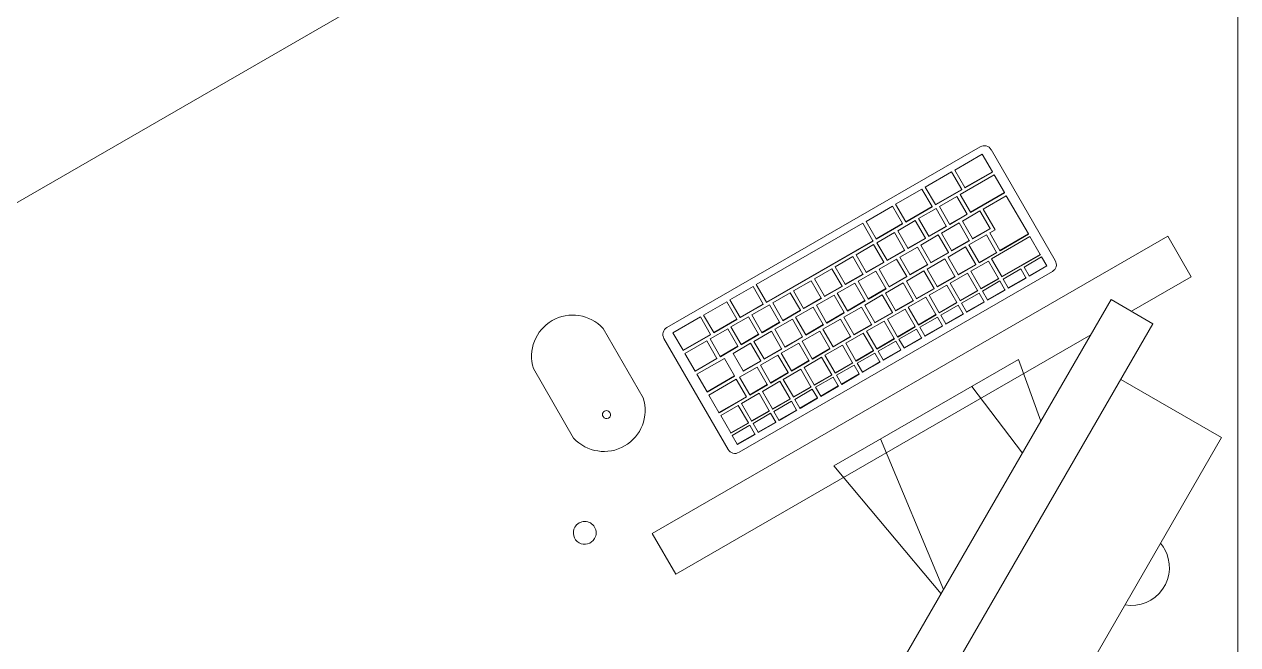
# Model space of a CAD drawing. Header units: millimetres. Extents: x 79795 to 317870, y -36033 to 97293.
# Drawn here: x 210583 to 211540, y 24678 to 25168 of the extents above; entities that cross this region are included whole.
import ezdxf

# ---------------------------------------------------------------- set-up
doc = ezdxf.new("R2010")
doc.units = ezdxf.units.MM
doc.header["$MEASUREMENT"] = 0
for name, color, linetype, lineweight in [('A-GENM', 8, 'CONTINUOUS', 9), ('E-ELEC-EQPM', 8, 'CONTINUOUS', 9), ('I-FURN', 8, 'CONTINUOUS', 9)]:
    doc.layers.add(name, color=color, linetype=linetype, lineweight=lineweight)

msp = doc.modelspace()

# ---------------------------------------------------------------- linework, layer by layer
at = {"layer": 'A-GENM'}
for p, q in [((211089.91, 24928.58), (211337.2, 25071.34)), ((211345.87, 25069.02), (211396.45, 24981.41)), ((211338.86, 25065.39), (211317.21, 25052.89)), ((211346.83, 25051.58), (211338.86, 25065.39)), ((211314.61, 25051.39), (211293.83, 25039.39)), ((211322.58, 25037.58), (211314.61, 25051.39)), ((211317.21, 25052.89), (211325.18, 25039.08)), ((211348.31, 25049.02), (211321.47, 25033.52)), ((211325.18, 25039.08), (211346.83, 25051.58)), ((211346.97, 25051.34), (211325.32, 25038.84)), ((211346.83, 25051.58), (211346.97, 25051.34)), ((211356.29, 25035.19), (211348.31, 25049.02)), ((211291.23, 25037.89), (211270.44, 25025.89)), ((211299.2, 25024.08), (211291.23, 25037.89)), ((211293.83, 25039.39), (211301.8, 25025.58)), ((211325.18, 25039.08), (211325.32, 25038.84)), ((211301.8, 25025.58), (211322.58, 25037.58)), ((211322.72, 25037.34), (211301.94, 25025.34)), ((211318.87, 25032.02), (211305.01, 25024.02)), ((211326.85, 25018.19), (211318.87, 25032.02)), ((211321.47, 25033.52), (211329.45, 25019.69)), ((211322.58, 25037.58), (211322.72, 25037.34)), ((211329.45, 25019.69), (211356.29, 25035.19)), ((211356.43, 25034.95), (211329.59, 25019.45)), ((211357.78, 25032.62), (211339.59, 25022.12)), ((211356.29, 25035.19), (211356.43, 25034.95)), ((211375.22, 25002.41), (211357.78, 25032.62)), ((211267.85, 25024.39), (211247.06, 25012.39)), ((211275.82, 25010.58), (211267.85, 25024.39)), ((211270.44, 25025.89), (211278.41, 25012.08)), ((211278.41, 25012.08), (211299.2, 25024.08)), ((211299.34, 25023.84), (211278.55, 25011.84)), ((211302.41, 25022.52), (211288.56, 25014.52)), ((211299.2, 25024.08), (211299.34, 25023.84)), ((211301.8, 25025.58), (211301.94, 25025.34)), ((211310.39, 25008.69), (211302.41, 25022.52)), ((211305.01, 25024.02), (211312.99, 25010.19)), ((211336.99, 25020.62), (211323.14, 25012.62)), ((211329.45, 25019.69), (211329.59, 25019.45)), ((211344.97, 25006.8), (211336.99, 25020.62)), ((211339.59, 25022.12), (211349.05, 25005.73)), ((211244.46, 25010.89), (211160.46, 24962.39)), ((211252.43, 24997.08), (211244.46, 25010.89)), ((211247.06, 25012.39), (211255.03, 24998.58)), ((211255.03, 24998.58), (211275.82, 25010.58)), ((211275.95, 25010.34), (211255.17, 24998.34)), ((211285.96, 25013.02), (211272.1, 25005.02)), ((211275.82, 25010.58), (211275.95, 25010.34)), ((211278.41, 25012.08), (211278.55, 25011.84)), ((211293.94, 24999.19), (211285.96, 25013.02)), ((211288.56, 25014.52), (211296.54, 25000.69)), ((211320.54, 25011.12), (211306.68, 25003.12)), ((211312.99, 25010.19), (211326.85, 25018.19)), ((211312.99, 25010.19), (211313.13, 25009.95)), ((211326.99, 25017.95), (211313.13, 25009.95)), ((211328.52, 24997.3), (211320.54, 25011.12)), ((211323.14, 25012.62), (211331.12, 24998.8)), ((211326.85, 25018.19), (211326.99, 25017.95)), ((211269.51, 25003.52), (211255.65, 24995.52)), ((211277.49, 24989.69), (211269.51, 25003.52)), ((211272.1, 25005.02), (211280.08, 24991.19)), ((211304.08, 25001.62), (211290.23, 24993.62)), ((211296.54, 25000.69), (211310.39, 25008.69)), ((211296.54, 25000.69), (211296.68, 25000.45)), ((211310.53, 25008.45), (211296.68, 25000.45)), ((211312.06, 24987.8), (211304.08, 25001.62)), ((211306.68, 25003.12), (211314.66, 24989.3)), ((211310.39, 25008.69), (211310.53, 25008.45)), ((211342.13, 25001.73), (211328.27, 24993.73)), ((211331.12, 24998.8), (211344.97, 25006.8)), ((211345.11, 25006.56), (211331.26, 24998.56)), ((211350.11, 24987.91), (211342.13, 25001.73)), ((211349.05, 25005.73), (211344.72, 25003.23)), ((211344.72, 25003.23), (211352.7, 24989.41)), ((211344.97, 25006.8), (211345.11, 25006.56)), ((211376.43, 25000.32), (211346.12, 24982.82)), ((211352.7, 24989.41), (211375.22, 25002.41)), ((211375.36, 25002.17), (211352.84, 24989.17)), ((211375.22, 25002.41), (211375.36, 25002.17)), ((211384.55, 24986.26), (211376.43, 25000.32)), ((211168.43, 24948.58), (211252.43, 24997.08)), ((211252.57, 24996.84), (211168.57, 24948.34)), ((211253.05, 24994.02), (211239.19, 24986.02)), ((211252.43, 24997.08), (211252.57, 24996.84)), ((211261.03, 24980.19), (211253.05, 24994.02)), ((211255.03, 24998.58), (211255.17, 24998.34)), ((211255.65, 24995.52), (211263.63, 24981.69)), ((211287.63, 24992.12), (211273.77, 24984.12)), ((211280.08, 24991.19), (211293.94, 24999.19)), ((211280.08, 24991.19), (211280.22, 24990.95)), ((211294.08, 24998.95), (211280.22, 24990.95)), ((211295.61, 24978.3), (211287.63, 24992.12)), ((211290.23, 24993.62), (211298.21, 24979.8)), ((211293.94, 24999.19), (211294.08, 24998.95)), ((211325.67, 24992.23), (211311.82, 24984.23)), ((211314.66, 24989.3), (211328.52, 24997.3)), ((211328.66, 24997.06), (211314.8, 24989.06)), ((211333.65, 24978.41), (211325.67, 24992.23)), ((211328.27, 24993.73), (211336.25, 24979.91)), ((211328.52, 24997.3), (211328.66, 24997.06)), ((211331.12, 24998.8), (211331.26, 24998.56)), ((211236.6, 24984.52), (211222.74, 24976.52)), ((211244.58, 24970.69), (211236.6, 24984.52)), ((211239.19, 24986.02), (211247.17, 24972.19)), ((211271.17, 24982.62), (211257.32, 24974.62)), ((211263.63, 24981.69), (211277.49, 24989.69)), ((211263.63, 24981.69), (211263.77, 24981.45)), ((211277.62, 24989.45), (211263.77, 24981.45)), ((211279.16, 24968.8), (211271.17, 24982.62)), ((211273.77, 24984.12), (211281.75, 24970.3)), ((211277.49, 24989.69), (211277.62, 24989.45)), ((211309.22, 24982.73), (211295.36, 24974.73)), ((211298.21, 24979.8), (211312.06, 24987.8)), ((211312.2, 24987.56), (211298.35, 24979.56)), ((211317.2, 24968.91), (211309.22, 24982.73)), ((211311.82, 24984.23), (211319.8, 24970.41)), ((211312.06, 24987.8), (211312.2, 24987.56)), ((211314.66, 24989.3), (211314.8, 24989.06)), ((211343.66, 24981.08), (211329.8, 24973.08)), ((211336.25, 24979.91), (211350.11, 24987.91)), ((211350.25, 24987.67), (211336.39, 24979.67)), ((211351.64, 24967.26), (211343.66, 24981.08)), ((211346.12, 24982.82), (211354.24, 24968.76)), ((211350.11, 24987.91), (211350.25, 24987.67)), ((211352.7, 24989.41), (211352.84, 24989.17)), ((211354.24, 24968.76), (211384.55, 24986.26)), ((211384.69, 24986.02), (211354.37, 24968.52)), ((211385.68, 24984.3), (211371.82, 24976.3)), ((211384.55, 24986.26), (211384.69, 24986.02)), ((211389.67, 24977.39), (211385.68, 24984.3)), ((211394.13, 24972.73), (211146.85, 24829.97)), ((211220.14, 24975.02), (211206.29, 24967.02)), ((211228.12, 24961.19), (211220.14, 24975.02)), ((211222.74, 24976.52), (211230.72, 24962.69)), ((211254.72, 24973.12), (211240.86, 24965.12)), ((211247.17, 24972.19), (211261.03, 24980.19)), ((211247.17, 24972.19), (211247.31, 24971.95)), ((211261.17, 24979.95), (211247.31, 24971.95)), ((211262.7, 24959.3), (211254.72, 24973.12)), ((211257.32, 24974.62), (211265.3, 24960.8)), ((211261.03, 24980.19), (211261.17, 24979.95)), ((211292.76, 24973.23), (211278.91, 24965.23)), ((211281.75, 24970.3), (211295.61, 24978.3)), ((211295.75, 24978.06), (211281.89, 24970.06)), ((211300.74, 24959.41), (211292.76, 24973.23)), ((211295.36, 24974.73), (211303.34, 24960.91)), ((211295.61, 24978.3), (211295.75, 24978.06)), ((211298.21, 24979.8), (211298.35, 24979.56)), ((211327.2, 24971.58), (211313.35, 24963.58)), ((211319.8, 24970.41), (211333.65, 24978.41)), ((211333.79, 24978.17), (211319.93, 24970.17)), ((211335.18, 24957.76), (211327.2, 24971.58)), ((211329.8, 24973.08), (211337.78, 24959.26)), ((211333.65, 24978.41), (211333.79, 24978.17)), ((211336.25, 24979.91), (211336.39, 24979.67)), ((211369.22, 24974.8), (211355.36, 24966.8)), ((211373.21, 24967.89), (211369.22, 24974.8)), ((211371.82, 24976.3), (211375.81, 24969.39)), ((211375.81, 24969.39), (211389.67, 24977.39)), ((211389.8, 24977.15), (211375.95, 24969.15)), ((211389.67, 24977.39), (211389.8, 24977.15)), ((211160.46, 24962.39), (211168.43, 24948.58)), ((211203.69, 24965.52), (211189.83, 24957.52)), ((211211.67, 24951.69), (211203.69, 24965.52)), ((211206.29, 24967.02), (211214.27, 24953.19)), ((211238.27, 24963.62), (211224.41, 24955.62)), ((211230.72, 24962.69), (211244.58, 24970.69)), ((211230.72, 24962.69), (211230.86, 24962.45)), ((211244.71, 24970.45), (211230.86, 24962.45)), ((211246.25, 24949.8), (211238.27, 24963.62)), ((211240.86, 24965.12), (211248.84, 24951.3)), ((211244.58, 24970.69), (211244.71, 24970.45)), ((211276.31, 24963.73), (211262.45, 24955.73)), ((211265.3, 24960.8), (211279.16, 24968.8)), ((211279.29, 24968.56), (211265.44, 24960.56)), ((211284.29, 24949.91), (211276.31, 24963.73)), ((211278.91, 24965.23), (211286.89, 24951.41)), ((211279.16, 24968.8), (211279.29, 24968.56)), ((211281.75, 24970.3), (211281.89, 24970.06)), ((211310.75, 24962.08), (211296.89, 24954.08)), ((211303.34, 24960.91), (211317.2, 24968.91)), ((211317.34, 24968.67), (211303.48, 24960.67)), ((211318.73, 24948.26), (211310.75, 24962.08)), ((211313.35, 24963.58), (211321.33, 24949.76)), ((211317.2, 24968.91), (211317.34, 24968.67)), ((211319.8, 24970.41), (211319.93, 24970.17)), ((211337.78, 24959.26), (211351.64, 24967.26)), ((211351.78, 24967.02), (211337.92, 24959.02)), ((211352.77, 24965.3), (211338.91, 24957.3)), ((211351.64, 24967.26), (211351.78, 24967.02)), ((211356.76, 24958.39), (211352.77, 24965.3)), ((211354.24, 24968.76), (211354.37, 24968.52)), ((211355.36, 24966.8), (211359.36, 24959.89)), ((211359.36, 24959.89), (211373.21, 24967.89)), ((211373.35, 24967.65), (211359.49, 24959.65)), ((211373.21, 24967.89), (211373.35, 24967.65)), ((211375.81, 24969.39), (211375.95, 24969.15)), ((211157.86, 24960.89), (211139.67, 24950.39)), ((211165.83, 24947.08), (211157.86, 24960.89)), ((211187.23, 24956.02), (211173.38, 24948.02)), ((211195.21, 24942.19), (211187.23, 24956.02)), ((211189.83, 24957.52), (211197.81, 24943.69)), ((211197.81, 24943.69), (211211.67, 24951.69)), ((211221.81, 24954.12), (211207.95, 24946.12)), ((211211.67, 24951.69), (211211.81, 24951.45)), ((211214.27, 24953.19), (211228.12, 24961.19)), ((211214.27, 24953.19), (211214.4, 24952.95)), ((211228.26, 24960.95), (211214.4, 24952.95)), ((211229.79, 24940.3), (211221.81, 24954.12)), ((211224.41, 24955.62), (211232.39, 24941.8)), ((211228.12, 24961.19), (211228.26, 24960.95)), ((211259.85, 24954.23), (211246, 24946.23)), ((211248.84, 24951.3), (211262.7, 24959.3)), ((211262.84, 24959.06), (211248.98, 24951.06)), ((211267.83, 24940.41), (211259.85, 24954.23)), ((211262.45, 24955.73), (211270.43, 24941.91)), ((211262.7, 24959.3), (211262.84, 24959.06)), ((211265.3, 24960.8), (211265.44, 24960.56)), ((211294.29, 24952.58), (211280.44, 24944.58)), ((211286.89, 24951.41), (211300.74, 24959.41)), ((211300.88, 24959.17), (211287.03, 24951.17)), ((211302.27, 24938.76), (211294.29, 24952.58)), ((211296.89, 24954.08), (211304.87, 24940.26)), ((211300.74, 24959.41), (211300.88, 24959.17)), ((211303.34, 24960.91), (211303.48, 24960.67)), ((211321.33, 24949.76), (211335.18, 24957.76)), ((211335.32, 24957.52), (211321.47, 24949.52)), ((211336.31, 24955.8), (211322.46, 24947.8)), ((211335.18, 24957.76), (211335.32, 24957.52)), ((211340.3, 24948.89), (211336.31, 24955.8)), ((211337.78, 24959.26), (211337.92, 24959.02)), ((211338.91, 24957.3), (211342.9, 24950.39)), ((211342.9, 24950.39), (211356.76, 24958.39)), ((211356.9, 24958.15), (211343.04, 24950.15)), ((211356.76, 24958.39), (211356.9, 24958.15)), ((211359.36, 24959.89), (211359.49, 24959.65)), ((211137.08, 24948.89), (211118.89, 24938.39)), ((211145.05, 24935.08), (211137.08, 24948.89)), ((211139.67, 24950.39), (211147.64, 24936.58)), ((211147.64, 24936.58), (211165.83, 24947.08)), ((211165.97, 24946.84), (211147.78, 24936.34)), ((211170.78, 24946.52), (211156.92, 24938.52)), ((211165.83, 24947.08), (211165.97, 24946.84)), ((211168.43, 24948.58), (211168.57, 24948.34)), ((211178.76, 24932.69), (211170.78, 24946.52)), ((211173.38, 24948.02), (211181.36, 24934.19)), ((211181.36, 24934.19), (211195.21, 24942.19)), ((211205.36, 24944.62), (211191.5, 24936.62)), ((211195.21, 24942.19), (211195.35, 24941.95)), ((211197.81, 24943.69), (211197.95, 24943.45)), ((211211.81, 24951.45), (211197.95, 24943.45)), ((211213.34, 24930.8), (211205.36, 24944.62)), ((211207.95, 24946.12), (211215.94, 24932.3)), ((211243.4, 24944.73), (211229.54, 24936.73)), ((211232.39, 24941.8), (211246.25, 24949.8)), ((211246.38, 24949.56), (211232.53, 24941.56)), ((211251.38, 24930.91), (211243.4, 24944.73)), ((211246, 24946.23), (211253.98, 24932.41)), ((211246.25, 24949.8), (211246.38, 24949.56)), ((211248.84, 24951.3), (211248.98, 24951.06)), ((211277.84, 24943.08), (211263.98, 24935.08)), ((211270.43, 24941.91), (211284.29, 24949.91)), ((211284.43, 24949.67), (211270.57, 24941.67)), ((211285.82, 24929.26), (211277.84, 24943.08)), ((211280.44, 24944.58), (211288.42, 24930.76)), ((211284.29, 24949.91), (211284.43, 24949.67)), ((211286.89, 24951.41), (211287.03, 24951.17)), ((211304.87, 24940.26), (211318.73, 24948.26)), ((211318.87, 24948.02), (211305.01, 24940.02)), ((211319.86, 24946.3), (211306, 24938.3)), ((211318.73, 24948.26), (211318.87, 24948.02)), ((211323.85, 24939.39), (211319.86, 24946.3)), ((211321.33, 24949.76), (211321.47, 24949.52)), ((211322.46, 24947.8), (211326.45, 24940.89)), ((211326.45, 24940.89), (211340.3, 24948.89)), ((211340.44, 24948.65), (211326.58, 24940.65)), ((211340.3, 24948.89), (211340.44, 24948.65)), ((211342.9, 24950.39), (211343.04, 24950.15)), ((211116.29, 24936.89), (211094.64, 24924.39)), ((211124.26, 24923.08), (211116.29, 24936.89)), ((211118.89, 24938.39), (211126.86, 24924.58)), ((211126.86, 24924.58), (211145.05, 24935.08)), ((211145.18, 24934.84), (211127, 24924.34)), ((211154.32, 24937.02), (211140.47, 24929.02)), ((211145.05, 24935.08), (211145.18, 24934.84)), ((211147.64, 24936.58), (211147.78, 24936.34)), ((211162.3, 24923.19), (211154.32, 24937.02)), ((211156.92, 24938.52), (211164.9, 24924.69)), ((211164.9, 24924.69), (211178.76, 24932.69)), ((211188.9, 24935.12), (211175.05, 24927.12)), ((211178.76, 24932.69), (211178.9, 24932.45)), ((211181.36, 24934.19), (211181.5, 24933.95)), ((211195.35, 24941.95), (211181.5, 24933.95)), ((211196.88, 24921.3), (211188.9, 24935.12)), ((211191.5, 24936.62), (211199.48, 24922.8)), ((211226.95, 24935.23), (211213.09, 24927.23)), ((211215.94, 24932.3), (211229.79, 24940.3)), ((211229.93, 24940.06), (211216.07, 24932.06)), ((211234.93, 24921.41), (211226.95, 24935.23)), ((211229.54, 24936.73), (211237.52, 24922.91)), ((211229.79, 24940.3), (211229.93, 24940.06)), ((211232.39, 24941.8), (211232.53, 24941.56)), ((211261.39, 24933.58), (211247.53, 24925.58)), ((211253.98, 24932.41), (211267.83, 24940.41)), ((211267.97, 24940.17), (211254.12, 24932.17)), ((211269.37, 24919.76), (211261.39, 24933.58)), ((211263.98, 24935.08), (211271.96, 24921.26)), ((211267.83, 24940.41), (211267.97, 24940.17)), ((211270.43, 24941.91), (211270.57, 24941.67)), ((211288.42, 24930.76), (211302.27, 24938.76)), ((211302.41, 24938.52), (211288.56, 24930.52)), ((211303.4, 24936.8), (211289.55, 24928.8)), ((211302.27, 24938.76), (211302.41, 24938.52)), ((211307.39, 24929.89), (211303.4, 24936.8)), ((211304.87, 24940.26), (211305.01, 24940.02)), ((211306, 24938.3), (211309.99, 24931.39)), ((211309.99, 24931.39), (211323.85, 24939.39)), ((211323.99, 24939.15), (211310.13, 24931.15)), ((211323.85, 24939.39), (211323.99, 24939.15)), ((211326.45, 24940.89), (211326.58, 24940.65)), ((211071.27, 24872.88), (211039.52, 24927.88)), ((211094.64, 24924.39), (211102.61, 24910.58)), ((211102.61, 24910.58), (211124.26, 24923.08)), ((211137.87, 24927.52), (211124.01, 24919.52)), ((211124.26, 24923.08), (211124.4, 24922.84)), ((211126.86, 24924.58), (211127, 24924.34)), ((211145.85, 24913.69), (211137.87, 24927.52)), ((211140.47, 24929.02), (211148.45, 24915.19)), ((211148.45, 24915.19), (211162.3, 24923.19)), ((211162.44, 24922.95), (211148.59, 24914.95)), ((211172.45, 24925.62), (211158.59, 24917.62)), ((211162.3, 24923.19), (211162.44, 24922.95)), ((211164.9, 24924.69), (211165.04, 24924.45)), ((211178.9, 24932.45), (211165.04, 24924.45)), ((211180.43, 24911.8), (211172.45, 24925.62)), ((211175.05, 24927.12), (211183.03, 24913.3)), ((211210.49, 24925.73), (211196.63, 24917.73)), ((211199.48, 24922.8), (211213.34, 24930.8)), ((211213.48, 24930.56), (211199.62, 24922.56)), ((211218.47, 24911.91), (211210.49, 24925.73)), ((211213.09, 24927.23), (211221.07, 24913.41)), ((211213.34, 24930.8), (211213.48, 24930.56)), ((211215.94, 24932.3), (211216.07, 24932.06)), ((211244.93, 24924.08), (211231.07, 24916.08)), ((211237.52, 24922.91), (211251.38, 24930.91)), ((211237.52, 24922.91), (211237.66, 24922.67)), ((211251.52, 24930.67), (211237.66, 24922.67)), ((211252.91, 24910.26), (211244.93, 24924.08)), ((211247.53, 24925.58), (211255.51, 24911.76)), ((211251.38, 24930.91), (211251.52, 24930.67)), ((211253.98, 24932.41), (211254.12, 24932.17)), ((211271.96, 24921.26), (211285.82, 24929.26)), ((211285.96, 24929.02), (211272.1, 24921.02)), ((211286.95, 24927.3), (211273.09, 24919.3)), ((211285.82, 24929.26), (211285.96, 24929.02)), ((211290.94, 24920.39), (211286.95, 24927.3)), ((211288.42, 24930.76), (211288.56, 24930.52)), ((211289.55, 24928.8), (211293.54, 24921.89)), ((211293.54, 24921.89), (211307.39, 24929.89)), ((211307.53, 24929.65), (211293.68, 24921.65)), ((211307.39, 24929.89), (211307.53, 24929.65)), ((211309.99, 24931.39), (211310.13, 24931.15)), ((211138.17, 24832.29), (211087.59, 24919.9)), ((211124.4, 24922.84), (211102.75, 24910.34)), ((211121.43, 24918), (211104.11, 24908)), ((211129.4, 24904.19), (211121.43, 24918)), ((211124.01, 24919.52), (211131.99, 24905.69)), ((211131.99, 24905.69), (211145.85, 24913.69)), ((211145.99, 24913.45), (211132.13, 24905.45)), ((211155.99, 24916.12), (211142.14, 24908.12)), ((211145.85, 24913.69), (211145.99, 24913.45)), ((211148.45, 24915.19), (211148.59, 24914.95)), ((211163.97, 24902.3), (211155.99, 24916.12)), ((211158.59, 24917.62), (211166.57, 24903.8)), ((211194.04, 24916.23), (211180.18, 24908.23)), ((211183.03, 24913.3), (211196.88, 24921.3)), ((211197.02, 24921.06), (211183.16, 24913.06)), ((211202.02, 24902.41), (211194.04, 24916.23)), ((211196.63, 24917.73), (211204.61, 24903.91)), ((211196.88, 24921.3), (211197.02, 24921.06)), ((211199.48, 24922.8), (211199.62, 24922.56)), ((211228.48, 24914.58), (211214.62, 24906.58)), ((211221.07, 24913.41), (211234.93, 24921.41)), ((211221.07, 24913.41), (211221.21, 24913.17)), ((211235.06, 24921.17), (211221.21, 24913.17)), ((211236.46, 24900.76), (211228.48, 24914.58)), ((211231.07, 24916.08), (211239.05, 24902.26)), ((211234.93, 24921.41), (211235.06, 24921.17)), ((211255.51, 24911.76), (211269.37, 24919.76)), ((211269.5, 24919.52), (211255.65, 24911.52)), ((211270.49, 24917.8), (211256.64, 24909.8)), ((211269.37, 24919.76), (211269.5, 24919.52)), ((211274.48, 24910.89), (211270.49, 24917.8)), ((211271.96, 24921.26), (211272.1, 24921.02)), ((211273.09, 24919.3), (211277.08, 24912.39)), ((211277.08, 24912.39), (211290.94, 24920.39)), ((211291.08, 24920.15), (211277.22, 24912.15)), ((211290.94, 24920.39), (211291.08, 24920.15)), ((211293.54, 24921.89), (211293.68, 24921.65)), ((211102.61, 24910.58), (211102.75, 24910.34)), ((211104.11, 24908), (211112.07, 24894.19)), ((211112.07, 24894.19), (211129.4, 24904.19)), ((211129.53, 24903.95), (211112.21, 24893.95)), ((211135.22, 24904.1), (211113.57, 24891.6)), ((211129.4, 24904.19), (211129.53, 24903.95)), ((211131.99, 24905.69), (211132.13, 24905.45)), ((211143.19, 24890.3), (211135.22, 24904.1)), ((211142.14, 24908.12), (211150.12, 24894.3)), ((211177.58, 24906.73), (211163.73, 24898.73)), ((211166.57, 24903.8), (211180.43, 24911.8)), ((211166.57, 24903.8), (211166.71, 24903.56)), ((211180.57, 24911.56), (211166.71, 24903.56)), ((211185.56, 24892.91), (211177.58, 24906.73)), ((211180.18, 24908.23), (211188.16, 24894.41)), ((211180.43, 24911.8), (211180.57, 24911.56)), ((211183.03, 24913.3), (211183.16, 24913.06)), ((211212.02, 24905.08), (211198.17, 24897.08)), ((211204.61, 24903.91), (211218.47, 24911.91)), ((211204.61, 24903.91), (211204.75, 24903.67)), ((211218.61, 24911.67), (211204.75, 24903.67)), ((211220, 24891.26), (211212.02, 24905.08)), ((211214.62, 24906.58), (211222.6, 24892.76)), ((211218.47, 24911.91), (211218.61, 24911.67)), ((211239.05, 24902.26), (211252.91, 24910.26)), ((211253.05, 24910.02), (211239.19, 24902.02)), ((211254.04, 24908.3), (211240.18, 24900.3)), ((211252.91, 24910.26), (211253.05, 24910.02)), ((211258.03, 24901.39), (211254.04, 24908.3)), ((211255.51, 24911.76), (211255.65, 24911.52)), ((211256.64, 24909.8), (211260.63, 24902.89)), ((211260.63, 24902.89), (211274.48, 24910.89)), ((211274.62, 24910.65), (211260.77, 24902.65)), ((211274.48, 24910.89), (211274.62, 24910.65)), ((211277.08, 24912.39), (211277.22, 24912.15)), ((210984.52, 24896.13), (211016.27, 24841.13)), ((211112.07, 24894.19), (211112.21, 24893.95)), ((211161.13, 24897.23), (211147.27, 24889.23)), ((211150.12, 24894.3), (211163.97, 24902.3)), ((211150.12, 24894.3), (211150.26, 24894.06)), ((211164.11, 24902.06), (211150.26, 24894.06)), ((211169.11, 24883.41), (211161.13, 24897.23)), ((211163.73, 24898.73), (211171.71, 24884.91)), ((211163.97, 24902.3), (211164.11, 24902.06)), ((211195.57, 24895.58), (211181.71, 24887.58)), ((211188.16, 24894.41), (211202.02, 24902.41)), ((211188.16, 24894.41), (211188.3, 24894.17)), ((211202.15, 24902.17), (211188.3, 24894.17)), ((211203.55, 24881.76), (211195.57, 24895.58)), ((211198.17, 24897.08), (211206.15, 24883.26)), ((211202.02, 24902.41), (211202.15, 24902.17)), ((211222.6, 24892.76), (211236.46, 24900.76)), ((211236.59, 24900.52), (211222.74, 24892.52)), ((211237.59, 24898.8), (211223.73, 24890.8)), ((211236.46, 24900.76), (211236.59, 24900.52)), ((211241.58, 24891.89), (211237.59, 24898.8)), ((211239.05, 24902.26), (211239.19, 24902.02)), ((211240.18, 24900.3), (211244.17, 24893.39)), ((211244.17, 24893.39), (211258.03, 24901.39)), ((211258.17, 24901.15), (211244.31, 24893.15)), ((211258.03, 24901.39), (211258.17, 24901.15)), ((211260.63, 24902.89), (211260.77, 24902.65)), ((211113.57, 24891.6), (211121.54, 24877.8)), ((211121.54, 24877.8), (211143.19, 24890.3)), ((211143.33, 24890.06), (211121.68, 24877.56)), ((211144.68, 24887.71), (211123.03, 24875.21)), ((211143.19, 24890.3), (211143.33, 24890.06)), ((211152.65, 24873.91), (211144.68, 24887.71)), ((211147.27, 24889.23), (211155.25, 24875.41)), ((211179.11, 24886.08), (211165.26, 24878.08)), ((211171.71, 24884.91), (211185.56, 24892.91)), ((211171.71, 24884.91), (211171.84, 24884.67)), ((211185.7, 24892.67), (211171.84, 24884.67)), ((211187.09, 24872.26), (211179.11, 24886.08)), ((211181.71, 24887.58), (211189.69, 24873.76)), ((211185.56, 24892.91), (211185.7, 24892.67)), ((211206.15, 24883.26), (211220, 24891.26)), ((211220.14, 24891.02), (211206.28, 24883.02)), ((211221.13, 24889.3), (211207.27, 24881.3)), ((211220, 24891.26), (211220.14, 24891.02)), ((211225.12, 24882.39), (211221.13, 24889.3)), ((211222.6, 24892.76), (211222.74, 24892.52)), ((211223.73, 24890.8), (211227.72, 24883.89)), ((211227.72, 24883.89), (211241.58, 24891.89)), ((211241.71, 24891.65), (211227.86, 24883.65)), ((211241.58, 24891.89), (211241.71, 24891.65)), ((211244.17, 24893.39), (211244.31, 24893.15)), ((211121.54, 24877.8), (211121.68, 24877.56)), ((211123.03, 24875.21), (211131, 24861.41)), ((211162.66, 24876.58), (211148.8, 24868.58)), ((211155.25, 24875.41), (211169.11, 24883.41)), ((211155.25, 24875.41), (211155.39, 24875.17)), ((211169.25, 24883.17), (211155.39, 24875.17)), ((211170.64, 24862.76), (211162.66, 24876.58)), ((211165.26, 24878.08), (211173.24, 24864.26)), ((211169.11, 24883.41), (211169.25, 24883.17)), ((211189.69, 24873.76), (211203.55, 24881.76)), ((211203.69, 24881.52), (211189.83, 24873.52)), ((211204.68, 24879.8), (211190.82, 24871.8)), ((211203.55, 24881.76), (211203.69, 24881.52)), ((211208.67, 24872.89), (211204.68, 24879.8)), ((211206.15, 24883.26), (211206.28, 24883.02)), ((211207.27, 24881.3), (211211.26, 24874.39)), ((211211.26, 24874.39), (211225.12, 24882.39)), ((211225.26, 24882.15), (211211.4, 24874.15)), ((211225.12, 24882.39), (211225.26, 24882.15)), ((211227.72, 24883.89), (211227.86, 24883.65)), ((211131, 24861.41), (211152.65, 24873.91)), ((211152.79, 24873.67), (211131.14, 24861.17)), ((211146.2, 24867.08), (211132.35, 24859.08)), ((211154.18, 24853.26), (211146.2, 24867.08)), ((211148.8, 24868.58), (211156.78, 24854.76)), ((211152.65, 24873.91), (211152.79, 24873.67)), ((211173.24, 24864.26), (211187.09, 24872.26)), ((211187.23, 24872.02), (211173.38, 24864.02)), ((211188.22, 24870.3), (211174.37, 24862.3)), ((211187.09, 24872.26), (211187.23, 24872.02)), ((211192.21, 24863.39), (211188.22, 24870.3)), ((211189.69, 24873.76), (211189.83, 24873.52)), ((211190.82, 24871.8), (211194.81, 24864.89)), ((211194.81, 24864.89), (211208.67, 24872.89)), ((211208.8, 24872.65), (211194.95, 24864.65)), ((211208.67, 24872.89), (211208.8, 24872.65)), ((211211.26, 24874.39), (211211.4, 24874.15)), ((211131, 24861.41), (211131.14, 24861.17)), ((211132.35, 24859.08), (211140.33, 24845.26)), ((211156.78, 24854.76), (211170.64, 24862.76)), ((211170.78, 24862.52), (211156.92, 24854.52)), ((211171.77, 24860.8), (211157.91, 24852.8)), ((211170.64, 24862.76), (211170.78, 24862.52)), ((211175.76, 24853.89), (211171.77, 24860.8)), ((211173.24, 24864.26), (211173.38, 24864.02)), ((211174.37, 24862.3), (211178.36, 24855.39)), ((211178.36, 24855.39), (211192.21, 24863.39)), ((211192.35, 24863.15), (211178.49, 24855.15)), ((211192.21, 24863.39), (211192.35, 24863.15)), ((211194.81, 24864.89), (211194.95, 24864.65)), ((211140.33, 24845.26), (211154.18, 24853.26)), ((211154.32, 24853.02), (211140.47, 24845.02)), ((211155.31, 24851.3), (211141.46, 24843.3)), ((211154.18, 24853.26), (211154.32, 24853.02)), ((211159.3, 24844.39), (211155.31, 24851.3)), ((211156.78, 24854.76), (211156.92, 24854.52)), ((211157.91, 24852.8), (211161.9, 24845.89)), ((211161.9, 24845.89), (211175.76, 24853.89)), ((211175.9, 24853.65), (211162.04, 24845.65)), ((211175.76, 24853.89), (211175.9, 24853.65)), ((211178.36, 24855.39), (211178.49, 24855.15)), ((211140.33, 24845.26), (211140.47, 24845.02)), ((211141.46, 24843.3), (211145.45, 24836.39)), ((211145.45, 24836.39), (211159.3, 24844.39)), ((211159.44, 24844.15), (211145.59, 24836.15)), ((211159.3, 24844.39), (211159.44, 24844.15)), ((211161.9, 24845.89), (211162.04, 24845.65)), ((211145.45, 24836.39), (211145.59, 24836.15))]:
    msp.add_line(p, q, dxfattribs=at)
for centre, radius, start, end in [((211340.37, 25065.84), 6.35, 30, 120), ((211390.95, 24978.23), 6.35, 300, 30), ((211015.59, 24905.81), 32.54, 42.68038, 197.31962), ((211093.09, 24923.08), 6.35, 120, 210), ((211040.2, 24863.19), 32.54, 222.68038, 17.31962), ((211042.19, 24859.74), 3.16, 30, 210), ((211042.19, 24859.74), 3.16, 210, 30), ((211143.67, 24835.46), 6.35, 210, 300)]:
    msp.add_arc(centre, radius, start, end, dxfattribs=at)
at = {"layer": 'E-ELEC-EQPM'}
for p, q in [((211040.51, 24257.75), (211440.51, 24950.57)), ((211040.51, 24257.75), (211440.51, 24950.57)), ((211440.51, 24950.57), (211473.51, 24931.52)), ((211440.51, 24950.57), (211473.51, 24931.52)), ((211473.51, 24931.52), (211073.51, 24238.7)), ((211473.51, 24931.52), (211448.11, 24887.53)), ((211448.11, 24887.53), (211527.7, 24841.58)), ((211448.11, 24887.53), (211527.7, 24841.58)), ((211527.7, 24841.58), (211178.5, 24236.75)), ((211527.7, 24841.58), (211178.5, 24236.75))]:
    msp.add_line(p, q, dxfattribs=at)
at = {"layer": 'I-FURN'}
for p, q in [((211540.44, 25583.58), (210544.54, 25008.56)), ((211540.47, 24473.58), (211540.44, 25583.58)), ((211540.44, 25583.58), (211540.47, 24473.58)), ((211485.25, 25000.76), (211078.3, 24765.81)), ((211503.79, 24968.64), (211485.25, 25000.76)), ((211456.5, 24941.34), (211503.79, 24968.64)), ((211096.84, 24733.69), (211424.53, 24922.88)), ((211221.59, 24819.21), (211367.36, 24903.37)), ((211367.36, 24903.37), (211385.11, 24854.6)), ((211330.47, 24882.07), (211370.57, 24829.42)), ((211258.48, 24840.5), (211308.28, 24721.53)), ((211306.37, 24718.23), (211221.59, 24819.21)), ((211096.84, 24733.69), (211078.3, 24765.81))]:
    msp.add_line(p, q, dxfattribs=at)
for centre, radius, start, end in [((211025.01, 24766.35), 9, 150, 330), ((211025.01, 24766.35), 9, 330, 150), ((211456.52, 24738.95), 30, 260.30789, 30.00282), ((211456.52, 24738.95), 30, 30.00282, 39.69206)]:
    msp.add_arc(centre, radius, start, end, dxfattribs=at)

doc.saveas('drawing.dxf')
